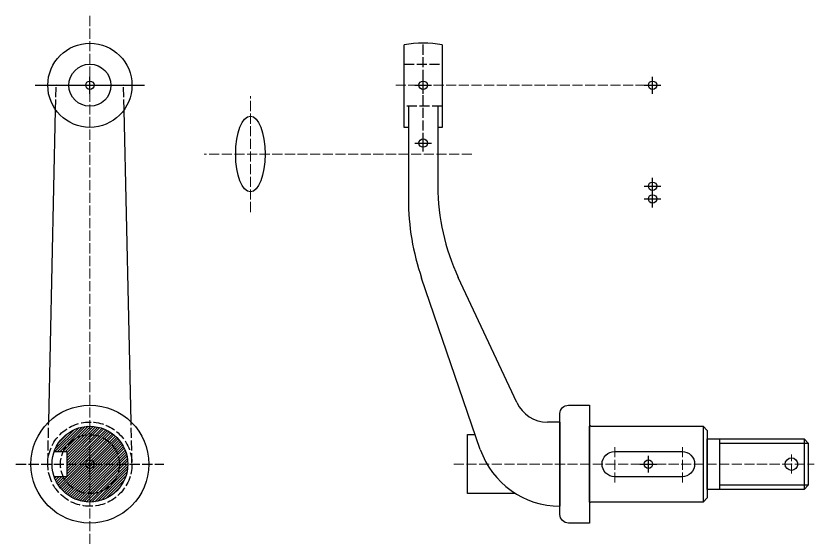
# Model space of a CAD drawing. Header units: millimetres. Extents: x 2497 to 2698, y 2060 to 2344.
# Drawn here: x 2501.9 to 2691.5, y 2218.5 to 2344 of the extents above; entities that cross this region are included whole.
import ezdxf

# ---------------------------------------------------------------- set-up
doc = ezdxf.new("R2010")
doc.units = ezdxf.units.MM
doc.header["$LTSCALE"] = 0.2
doc.header["$PDMODE"] = 34
doc.header["$PDSIZE"] = 2
doc.linetypes.add('ACAD_ISO02W100', pattern=[15, 12, -3])

msp = doc.modelspace()

# ---------------------------------------------------------------- hatches: boundary and pattern name
h = msp.add_hatch()
h.set_pattern_fill('ANSI31', color=1, scale=0.14)
h.set_pattern_definition([(45, (25.31902, 145.06304), (-0.314308964, 0.314308964), [])])
h.paths.add_polyline_path([(2519.428, 2244.5, 0.2896899), (2513.104, 2240.5), (2513.928, 2240.5), (2513.928, 2237.5), (2519.428, 2237.5)])
h.paths.add_polyline_path([(2519.428, 2246.5, 0.3178372), (2510.943, 2240.5), (2513.104, 2240.5, -0.2896899), (2519.428, 2244.5)])
h.paths.add_polyline_path([(2519.428, 2244.5), (2519.428, 2237.5), (2526.428, 2237.5, 0.4142136)], flags=17)
h.paths.add_polyline_path([(2519.428, 2246.5), (2519.428, 2244.5, -0.4142136), (2526.428, 2237.5), (2528.428, 2237.5, 0.4142136)])
h.paths.add_polyline_path([(2526.428, 2237.5), (2519.428, 2237.5), (2519.428, 2230.5, 0.4142136)], flags=17)
h.paths.add_polyline_path([(2519.428, 2237.5), (2513.928, 2237.5), (2513.928, 2234.5), (2513.104, 2234.5, 0.2896899), (2519.428, 2230.5)])
h.paths.add_polyline_path([(2513.104, 2234.5), (2510.943, 2234.5, 0.3178372), (2519.428, 2228.5), (2519.428, 2230.5, -0.2896899)])
h.paths.add_polyline_path([(2528.428, 2237.5), (2526.428, 2237.5, -0.4142136), (2519.428, 2230.5), (2519.428, 2228.5, 0.4142136)])

# ---------------------------------------------------------------- linework, layer by layer
at = {"color": 4, "linetype": 'ACAD_ISO02W100', "lineweight": 15}
for p, q in [((2519.428, 2343.96), (2519.428, 2218.52)), ((2592.081, 2327.5), (2653.105, 2327.5)), ((2557.561, 2297.375), (2557.561, 2324.929)), ((2610.161, 2311.152), (2546.574, 2311.152)), ((2644.105, 2233.128), (2644.105, 2241.872)), ((2660.201, 2233.128), (2660.201, 2241.872)), ((2686.105, 2235.237), (2686.105, 2239.763)), ((2605.906, 2237.5), (2691.465, 2237.5))]:
    msp.add_line(p, q, dxfattribs=at)
for p, q in [((2594.105, 2317.5), (2594.105, 2337.07)), ((2603.105, 2337.07), (2603.105, 2317.5)), ((2506.453, 2327.5), (2532.404, 2327.5)), ((2509.649, 2247.518), (2511.297, 2321.679)), ((2529.208, 2247.518), (2527.56, 2321.679)), ((2595.105, 2322.5), (2595.105, 2300.5)), ((2602.105, 2322.5), (2602.105, 2303.5)), ((2595.105, 2317.5), (2594.105, 2317.5)), ((2603.105, 2317.5), (2602.105, 2317.5)), ((2612.186, 2241.014), (2598.24, 2281.689)), ((2620.86, 2252.107), (2606.921, 2281.867)), ((2631.105, 2247.5), (2628.105, 2247.5)), ((2631.105, 2247.5), (2631.105, 2227.5)), ((2638.105, 2228.5), (2638.105, 2246.5)), ((2638.605, 2246.5), (2665.105, 2246.5)), ((2665.105, 2246.5), (2665.105, 2228.5)), ((2665.105, 2246.5), (2666.105, 2245.5)), ((2666.105, 2245.5), (2666.105, 2229.5)), ((2666.105, 2243.5), (2689.105, 2243.5)), ((2666.105, 2231.5), (2666.105, 2243.5)), ((2669.105, 2231.5), (2669.105, 2243.5)), ((2689.105, 2243.5), (2689.105, 2231.5)), ((2689.105, 2243.5), (2690.105, 2242.5)), ((2669.105, 2242.5), (2690.105, 2242.5)), ((2690.105, 2242.5), (2690.105, 2232.5)), ((2690.105, 2232.5), (2669.105, 2232.5)), ((2689.105, 2231.5), (2690.105, 2232.5)), ((2689.105, 2231.5), (2666.105, 2231.5)), ((2665.105, 2228.5), (2638.605, 2228.5)), ((2665.105, 2228.5), (2666.105, 2229.5))]:
    msp.add_line(p, q)
at = {"color": 4, "linetype": 'ACAD_ISO02W100', "lineweight": 30}
for p, q in [((2598.605, 2313.76), (2598.605, 2337.5)), ((2501.865, 2237.5), (2536.992, 2237.5))]:
    msp.add_line(p, q, dxfattribs=at)
at = {"color": 1, "linetype": 'ACAD_ISO02W100', "lineweight": 30}
for p, q in [((2594.105, 2332.5), (2603.105, 2332.5)), ((2511.297, 2321.679), (2511.43, 2327.678)), ((2527.56, 2321.679), (2527.426, 2327.678)), ((2603.105, 2322.5), (2594.105, 2322.5)), ((2509.431, 2237.722), (2509.649, 2247.518)), ((2529.426, 2237.722), (2529.208, 2247.518))]:
    msp.add_line(p, q, dxfattribs=at)
for points in [[(2633.105, 2251.5), (2638.105, 2251.5), (2638.105, 2223.5), (2633.105, 2223.5, -0.4142136), (2631.105, 2225.5), (2631.105, 2249.5, -0.4142136)], [(2644.105, 2240.5), (2660.105, 2240.5, -0.4142136), (2663.105, 2237.5), (2663.105, 2237.5, -0.4142136), (2660.105, 2234.5), (2644.105, 2234.5, -0.4142136), (2641.105, 2237.5), (2641.105, 2237.5, -0.4142136)]]:
    msp.add_lwpolyline(points, format="xyb", close=True)
for points in [[(2620.569, 2230.5), (2609.105, 2230.5), (2609.105, 2244.5), (2610.991, 2244.5)], [(2631.105, 2244.5), (2631.105, 2230.5)], [(2510.943, 2240.5), (2513.928, 2240.5), (2513.928, 2234.5), (2510.943, 2234.5)]]:
    msp.add_lwpolyline(points)
for centre, radius in [((2519.428, 2327.5), 10), ((2519.428, 2327.5), 5), ((2519.428, 2237.5), 14), ((2519.428, 2237.5), 9), ((2686.105, 2237.5), 1.5)]:
    msp.add_circle(centre, radius)
for radius in [10, 7]:
    msp.add_circle((2519.428, 2237.5), radius, dxfattribs=at)
for centre, radius, start, end in [((2598.605, 2313.76), 23.74, 79.07327, 100.92673), ((2653.105, 2303.5), 51, 180, 205.09862), ((2653.105, 2300.5), 58, 180, 198.92464), ((2653.105, 2300.5), 58, 236.07605, 236.08583), ((2628.105, 2255.5), 8, 205.09862, 270), ((2638.605, 2247), 0.5, 180, 270), ((2631.105, 2247.5), 20, 198.92464, 270), ((2638.605, 2228), 0.5, 90, 180)]:
    msp.add_arc(centre, radius, start, end)
msp.add_ellipse((2557.561, 2311.152), major_axis=(0, -9), ratio=0.3888889)
for p in [(2519.428, 2327.5), (2598.605, 2327.5), (2653.105, 2327.5), (2598.605, 2313.76), (2653.105, 2303.5), (2653.105, 2300.5), (2519.428, 2237.5), (2652.105, 2237.5)]:
    msp.add_point(p)

doc.saveas('drawing.dxf')
